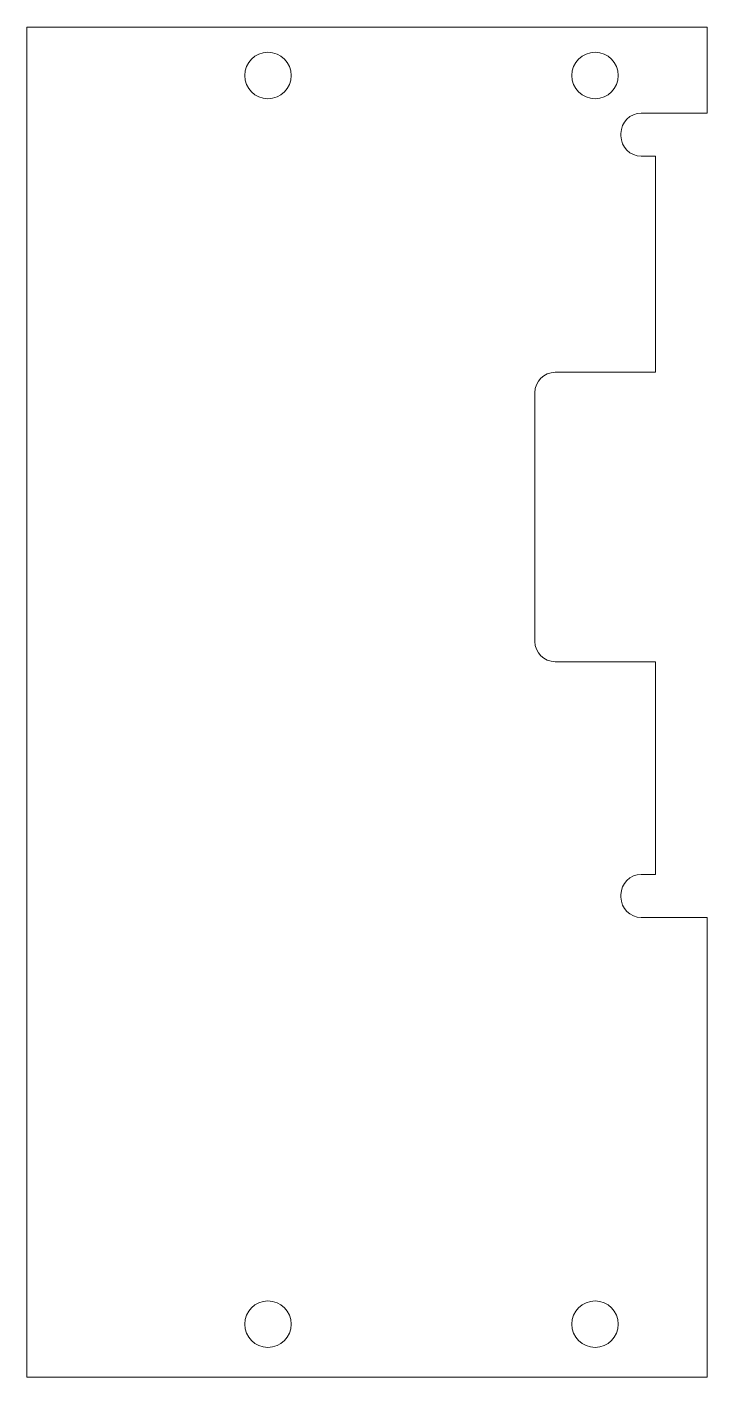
# Model space of a CAD drawing. Header units: millimetres. Extents: x 164.2 to 203.7, y 54.1 to 132.5.
import ezdxf

# ---------------------------------------------------------------- set-up
doc = ezdxf.new("R2010")
doc.units = ezdxf.units.MM
doc.layers.add('VISIBLE', color=7, linetype='Continuous', lineweight=0)

msp = doc.modelspace()

# ---------------------------------------------------------------- linework, layer by layer
at = {"layer": 'VISIBLE'}
for p, q in [((164.211, 54.088), (164.211, 132.47)), ((164.211, 132.47), (203.715, 132.47)), ((203.715, 132.47), (203.715, 127.47)), ((203.715, 127.47), (199.896, 127.47)), ((198.715, 126.289), (198.715, 126.151)), ((199.896, 124.97), (200.715, 124.97)), ((200.715, 124.97), (200.715, 112.42)), ((200.715, 112.42), (194.896, 112.42)), ((193.715, 111.239), (193.715, 96.801)), ((194.896, 95.62), (200.715, 95.62)), ((200.715, 95.62), (200.715, 83.27)), ((200.715, 83.27), (199.896, 83.27)), ((198.715, 82.089), (198.715, 81.951)), ((199.896, 80.77), (203.715, 80.77)), ((203.715, 80.77), (203.715, 54.088)), ((203.715, 54.088), (164.211, 54.088))]:
    msp.add_line(p, q, dxfattribs=at)
for centre in [(178.211, 129.654), (197.211, 129.654), (178.211, 57.154), (197.211, 57.154)]:
    msp.add_circle(centre, 1.35, dxfattribs=at)
for centre, start, end in [((199.896, 126.289), 90, 180), ((199.896, 126.151), 180, 270), ((194.896, 111.239), 90, 180), ((194.896, 96.801), 180, 270), ((199.896, 82.089), 90, 180), ((199.896, 81.951), 180, 270)]:
    msp.add_arc(centre, 1.181, start, end, dxfattribs=at)

doc.saveas('drawing.dxf')
